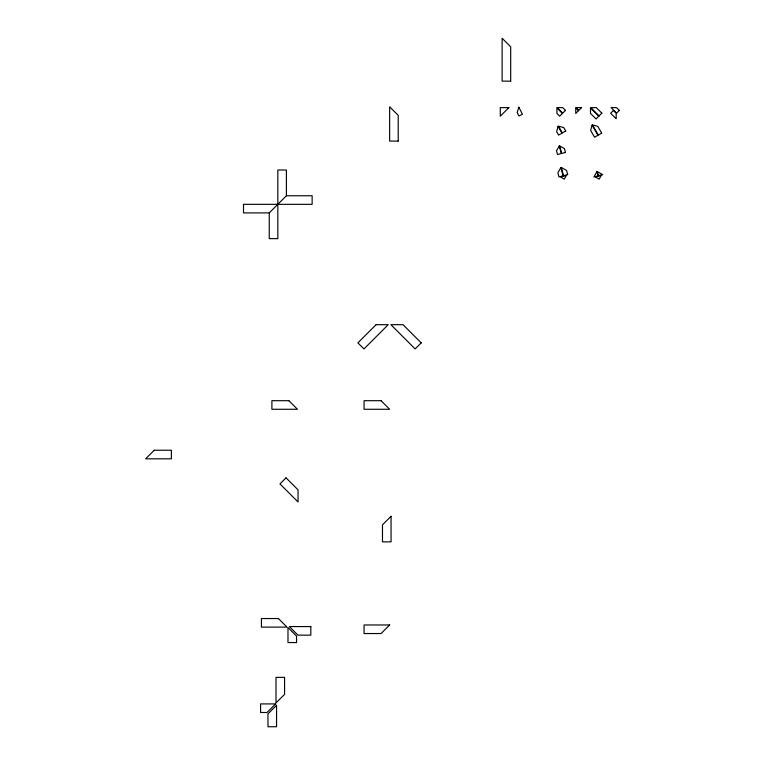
<?xml version="1.0" encoding="UTF-8"?>
<svg xmlns="http://www.w3.org/2000/svg" width="765" height="765" viewBox="0 0 765 765"><rect width="100%" height="100%" fill="white"/><g stroke="black" fill="none" stroke-linecap="round" stroke-linejoin="round"><path stroke-width="1.15" d="M269.242 212.909L286.406 195.754L312.139 195.754L312.139 204.332L243.509 204.332L243.509 212.909L269.242 212.909L269.242 238.642L277.829 238.642L277.829 170.012L286.406 170.012L286.406 195.754M558.077 126.359L556.643 131.704L558.603 135.099L561.988 133.139L558.077 126.359M592.091 125.106L590.656 130.452L594.568 137.231L597.962 135.281L592.091 125.106M518.871 107.243L517.159 112.512L518.928 115.993L522.419 114.224L518.871 107.243M566.377 175.415L564.245 179.134L560.515 177.002L566.377 175.415M601.28 175.415L599.148 179.134L595.428 177.002L601.28 175.415M559.282 145.991L556.518 150.782L557.532 154.559L561.309 153.545L559.282 145.991M560.898 167.525L557.867 172.775L558.976 176.916L563.116 175.807L560.898 167.525M596.92 171.704L593.889 176.964L598.029 175.854L596.92 171.704M154.224 450.241L145.646 458.818L171.379 458.818L171.379 450.241L154.224 450.241M508.868 107.626L500.291 116.204L500.291 107.626L508.868 107.626M562.428 113.43L559.655 116.204L556.891 113.43L556.891 107.894L562.428 113.43M565.469 110.389L562.705 113.153L557.169 107.626L562.705 107.626L565.469 110.389M578.503 110.667L575.739 113.43L575.739 107.894L578.503 110.667M581.543 107.626L578.78 110.389L576.007 107.626L581.543 107.626M376.093 324.676L357.896 342.873L363.958 348.936L388.228 324.676L376.093 324.676M598.804 116.204L596.031 118.967L590.494 113.43L590.494 107.894L598.804 116.204M601.845 113.153L599.072 115.926L590.771 107.626L596.308 107.626L601.845 113.153M613.415 110.476L610.642 113.239L616.179 118.776L616.179 113.239L613.415 110.476M619.354 110.389L616.58 113.153L611.053 107.626L616.58 107.626L619.354 110.389M286.034 477.838L279.971 483.901L298.044 501.974L298.044 489.849L286.034 477.838M421.209 342.873L415.146 348.936L390.886 324.676L403.012 324.676L421.209 342.873M391.058 516.289L382.481 524.866L382.481 541.85L391.058 541.85L391.058 516.289M284.58 694.343L276.002 702.93L276.002 677.36L284.58 677.36L284.58 694.343M275.591 703.915L267.014 712.492L260.578 712.492L260.578 703.915L275.591 703.915M276.557 705.301L267.97 713.879L267.97 726.75L276.557 726.75L276.557 705.301M389.634 624.967L381.056 633.544L364.073 633.544L364.073 624.967L389.634 624.967M565.718 130.987L562.323 132.938L558.412 126.168L563.757 127.592L565.718 130.987M601.682 133.129L598.297 135.08L592.426 124.915L597.771 126.349L601.682 133.129M565.469 152.436L561.692 153.449L559.664 145.886L564.455 148.649L565.469 152.436M567.678 174.592L563.528 175.701L561.309 167.411L566.569 170.442L567.678 174.592M602.591 174.63L598.45 175.74L597.331 171.599L602.591 174.63M510.704 81.138L502.127 81.138L502.127 38.25L510.704 46.828L510.704 81.138M398.211 141.095L389.634 141.095L389.634 106.775L398.211 115.352L398.211 141.095M288.883 400.697L271.9 400.697L271.9 409.275L297.461 409.275L288.883 400.697M381.056 400.697L364.073 400.697L364.073 409.275L389.634 409.275L381.056 400.697M278.412 618.541L261.429 618.541L261.429 627.118L286.99 627.118L278.412 618.541M310.82 626.573L289.371 626.573L297.948 635.151L310.82 635.151L310.82 626.573M296.562 642.552L287.984 642.552L287.984 627.539L296.562 636.117L296.562 642.552"/></g></svg>
